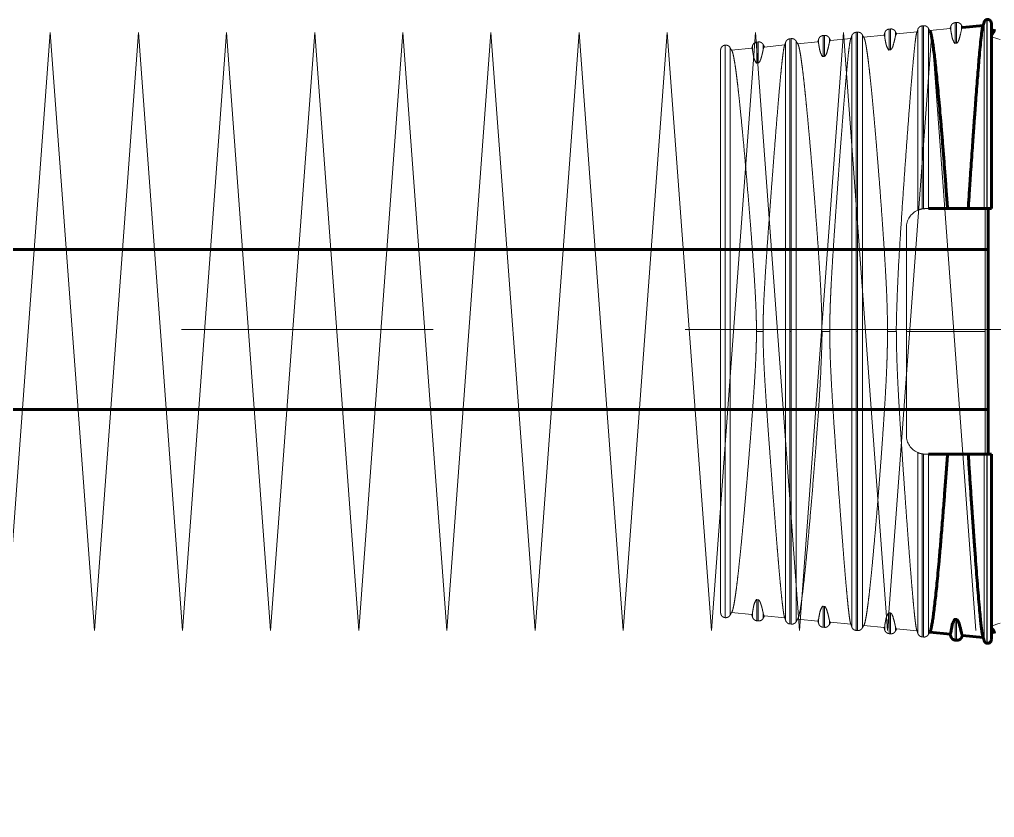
# Model space of a CAD drawing. Header units: millimetres. Extents: x 0 to 1680, y 0 to 594.
# Drawn here: x 105.77 to 111.58, y 502.3 to 507.06 of the extents above; entities that cross this region are included whole.
import ezdxf

# ---------------------------------------------------------------- set-up
doc = ezdxf.new("R2010")
doc.units = ezdxf.units.MM
for name, pattern in [('K5LT_AXLED', [19.5, 15, -1.5, 1.5, -1.5]), ('K5LT_BASIC', [0]), ('K5LT_DASHED', [6, 4, -2]), ('K5LT_THIN', [0])]:
    doc.linetypes.add(name, pattern=pattern)
doc.layers.add('Системный слой', color=7, linetype='Continuous')

# ---------------------------------------------------------------- blocks, each defined once
blk = doc.blocks.new('U405')
at = {"layer": 'Системный слой', "color": 30, "linetype": 'K5LT_AXLED', "lineweight": 18, "true_color": 0xff8000}
for q in [(104.6429, 503.418), (105.1679, 503.418)]:
    blk.add_line((104.9054, 506.9805), q, dxfattribs=at)
blk = doc.blocks.new('U406')
at = {"layer": 'Системный слой', "color": 30, "linetype": 'K5LT_AXLED', "lineweight": 18, "true_color": 0xff8000}
for q in [(105.1679, 503.418), (105.6929, 503.418)]:
    blk.add_line((105.4304, 506.9805), q, dxfattribs=at)
blk = doc.blocks.new('U407')
at = {"layer": 'Системный слой', "color": 30, "linetype": 'K5LT_AXLED', "lineweight": 18, "true_color": 0xff8000}
for q in [(106.2179, 503.418), (106.7429, 503.418)]:
    blk.add_line((106.4804, 506.9805), q, dxfattribs=at)
blk = doc.blocks.new('U408')
at = {"layer": 'Системный слой', "color": 30, "linetype": 'K5LT_AXLED', "lineweight": 18, "true_color": 0xff8000}
for q in [(105.6929, 503.418), (106.2179, 503.418)]:
    blk.add_line((105.9554, 506.9805), q, dxfattribs=at)
blk = doc.blocks.new('U409')
at = {"layer": 'Системный слой', "color": 30, "linetype": 'K5LT_AXLED', "lineweight": 18, "true_color": 0xff8000}
for q in [(106.7429, 503.418), (107.2679, 503.418)]:
    blk.add_line((107.0054, 506.9805), q, dxfattribs=at)
blk = doc.blocks.new('U410')
at = {"layer": 'Системный слой', "color": 30, "linetype": 'K5LT_AXLED', "lineweight": 18, "true_color": 0xff8000}
for q in [(107.2679, 503.418), (107.7929, 503.418)]:
    blk.add_line((107.5304, 506.9805), q, dxfattribs=at)
blk = doc.blocks.new('U404')
at = {"layer": 'Системный слой'}
for name in ['U405', 'U406', 'U408', 'U407', 'U409', 'U410']:
    blk.add_blockref(name, (0, 0), dxfattribs=at)
blk = doc.blocks.new('U412')
at = {"layer": 'Системный слой', "color": 30, "linetype": 'K5LT_AXLED', "lineweight": 18, "true_color": 0xff8000}
for q in [(107.7929, 503.418), (108.3179, 503.418)]:
    blk.add_line((108.0554, 506.9805), q, dxfattribs=at)
blk = doc.blocks.new('U413')
at = {"layer": 'Системный слой', "color": 30, "linetype": 'K5LT_AXLED', "lineweight": 18, "true_color": 0xff8000}
for q in [(108.3179, 503.418), (108.8429, 503.418)]:
    blk.add_line((108.5804, 506.9805), q, dxfattribs=at)
blk = doc.blocks.new('U414')
at = {"layer": 'Системный слой', "color": 30, "linetype": 'K5LT_AXLED', "lineweight": 18, "true_color": 0xff8000}
for q in [(109.3679, 503.418), (109.8929, 503.418)]:
    blk.add_line((109.6304, 506.9805), q, dxfattribs=at)
blk = doc.blocks.new('U415')
at = {"layer": 'Системный слой', "color": 30, "linetype": 'K5LT_AXLED', "lineweight": 18, "true_color": 0xff8000}
for q in [(108.8429, 503.418), (109.3679, 503.418)]:
    blk.add_line((109.1054, 506.9805), q, dxfattribs=at)
blk = doc.blocks.new('U416')
at = {"layer": 'Системный слой', "color": 30, "linetype": 'K5LT_AXLED', "lineweight": 18, "true_color": 0xff8000}
for q in [(109.8929, 503.418), (110.4179, 503.418)]:
    blk.add_line((110.1554, 506.9805), q, dxfattribs=at)
blk = doc.blocks.new('U417')
at = {"layer": 'Системный слой', "color": 30, "linetype": 'K5LT_AXLED', "lineweight": 18, "true_color": 0xff8000}
for q in [(110.4179, 503.418), (110.9429, 503.418)]:
    blk.add_line((110.6804, 506.9805), q, dxfattribs=at)
blk = doc.blocks.new('U418')
at = {"layer": 'Системный слой', "color": 30, "linetype": 'K5LT_AXLED', "lineweight": 18, "true_color": 0xff8000}
for q in [(110.9429, 503.418), (111.4679, 503.418)]:
    blk.add_line((111.2054, 506.9805), q, dxfattribs=at)
blk = doc.blocks.new('U411')
at = {"layer": 'Системный слой'}
for name in ['U412', 'U413', 'U415', 'U414', 'U416', 'U417', 'U418']:
    blk.add_blockref(name, (0, 0), dxfattribs=at)

msp = doc.modelspace()

# ---------------------------------------------------------------- linework, layer by layer
at = {"layer": 'Системный слой', "color": 5, "linetype": 'K5LT_BASIC', "lineweight": 60, "true_color": 0x0000ff}
for p, q in [((111.53611, 507.05752), (111.53468, 507.05738)), ((111.38916, 507.01042), (111.51195, 507.02256)), ((111.5608, 507.03512), (111.5608, 505.93051)), ((111.29961, 505.93051), (111.18647, 505.93051)), ((111.29961, 505.93051), (111.42324, 505.93051)), ((111.51828, 505.93051), (111.42324, 505.93051)), ((111.53468, 505.93051), (111.51828, 505.93051)), ((111.53611, 505.93051), (111.53468, 505.93051)), ((111.5608, 505.93051), (111.53611, 505.93051)), ((111.54205, 504.46801), (111.54205, 505.93051)), ((64.25824, 505.68703), (111.54205, 505.68703)), ((64.25824, 504.73453), (111.54205, 504.73453)), ((111.18647, 504.46801), (111.29961, 504.46801)), ((111.42324, 504.46801), (111.29961, 504.46801)), ((111.42324, 504.46801), (111.51828, 504.46801)), ((111.51828, 504.46801), (111.53468, 504.46801)), ((111.53468, 504.46801), (111.53611, 504.46801)), ((111.53611, 504.46801), (111.5608, 504.46801)), ((111.5608, 504.46801), (111.5608, 503.3634)), ((111.34559, 503.48281), (111.3537, 503.482)), ((111.19386, 503.4074), (111.31594, 503.39534)), ((111.3537, 503.35883), (111.34559, 503.35962)), ((111.38925, 503.38809), (111.51195, 503.37596)), ((111.53611, 503.341), (111.53468, 503.34114))]:
    msp.add_line(p, q, dxfattribs=at)
at = {"layer": 'Системный слой', "color": 7, "linetype": 'K5LT_THIN', "lineweight": 18}
for p, q in [((111.53468, 507.05738), (111.53468, 505.93051)), ((111.53611, 507.05752), (111.53611, 505.93051)), ((111.51828, 507.04313), (111.51828, 505.93051)), ((111.52418, 505.93051), (111.52418, 505.19926)), ((111.52418, 505.19926), (111.05455, 505.19926)), ((111.52418, 505.19926), (111.52418, 504.46801)), ((111.51828, 504.46801), (111.51828, 503.35539)), ((111.53468, 504.46801), (111.53468, 503.34114)), ((111.53611, 504.46801), (111.53611, 503.341)), ((111.34559, 503.35962), (111.34559, 503.48281)), ((111.3537, 503.35883), (111.3537, 503.482)), ((111.31965, 503.38129), (111.31965, 503.40671)), ((111.38334, 503.37506), (111.38334, 503.40032))]:
    msp.add_line(p, q, dxfattribs=at)
at = {"layer": 'Системный слой', "color": 7, "linetype": 'K5LT_DASHED', "lineweight": 18}
for p, q in [((110.95995, 507.00122), (110.95184, 507.00043)), ((110.95184, 506.87631), (110.95184, 507.00043)), ((110.95995, 506.87712), (110.95995, 507.00122)), ((111.12278, 506.998), (111.12278, 505.92143)), ((111.15682, 507.02046), (111.14872, 507.01967)), ((111.14872, 507.01967), (111.14872, 505.92901)), ((111.15682, 507.02046), (111.15682, 505.93004)), ((111.18647, 507.00422), (111.18647, 505.93051)), ((111.19386, 506.99112), (111.31585, 507.00317)), ((111.31965, 506.99181), (111.31965, 507.01724)), ((111.3537, 507.03969), (111.34559, 507.0389)), ((111.34559, 506.91571), (111.34559, 507.0389)), ((111.3537, 506.91652), (111.3537, 507.03969)), ((111.38334, 506.9982), (111.38334, 507.02346)), ((110.36932, 506.94352), (110.36122, 506.94273)), ((110.36122, 506.94273), (110.36122, 505.19926)), ((110.36932, 506.94352), (110.36932, 505.19926)), ((110.53215, 506.91283), (110.53215, 506.94029)), ((110.5662, 506.96275), (110.55809, 506.96196)), ((110.55809, 506.837), (110.55809, 506.96196)), ((110.5662, 506.83781), (110.5662, 506.96275)), ((110.59584, 506.91922), (110.59584, 506.94651)), ((110.60207, 506.93263), (110.7241, 506.94469)), ((110.72903, 506.95953), (110.72903, 503.43899)), ((110.76307, 506.98199), (110.75497, 506.9812)), ((110.75497, 506.9812), (110.75497, 505.19926)), ((110.76307, 506.98199), (110.76307, 505.19926)), ((110.79272, 506.96575), (110.79272, 503.43276)), ((110.80038, 506.95223), (110.92195, 506.96424)), ((110.9259, 506.95232), (110.9259, 506.97876)), ((110.98959, 506.9587), (110.98959, 506.98498)), ((110.98959, 506.9587), (110.99557, 506.97152)), ((110.99562, 506.97152), (111.11803, 506.98362)), ((109.97557, 506.90505), (109.97538, 506.90503)), ((109.97538, 506.90503), (109.97538, 505.19926)), ((109.97557, 506.90505), (109.97557, 505.19926)), ((110.00522, 506.88881), (110.00522, 503.5097)), ((110.01341, 506.87444), (110.13417, 506.88638)), ((110.1384, 506.87337), (110.1384, 506.90182)), ((110.17245, 506.92428), (110.16434, 506.92349)), ((110.16434, 506.79777), (110.16434, 506.92349)), ((110.17245, 506.79857), (110.17245, 506.92428)), ((110.20209, 506.87975), (110.20209, 506.90804)), ((110.20853, 506.89373), (110.33017, 506.90575)), ((110.33528, 506.92106), (110.33528, 503.47746)), ((110.39897, 506.92728), (110.39897, 503.47123)), ((110.40689, 506.91334), (110.52806, 506.92531)), ((111.34559, 506.91571), (111.3537, 506.91652)), ((109.9483, 506.87517), (109.9483, 503.52335)), ((110.55809, 506.837), (110.5662, 506.83781)), ((110.95184, 506.87631), (110.95995, 506.87712)), ((110.16434, 506.79777), (110.17245, 506.79857)), ((111.18647, 505.93051), (111.16705, 505.93051)), ((111.05455, 504.58051), (111.05455, 505.81801)), ((109.97538, 505.19926), (109.97557, 505.19926)), ((109.97538, 505.19926), (109.97538, 503.49349)), ((109.97557, 505.19926), (109.97557, 503.49347)), ((110.1616, 505.19926), (110.20107, 505.19926)), ((110.36122, 505.19926), (110.36932, 505.19926)), ((110.36122, 505.19926), (110.36122, 503.45579)), ((110.36932, 505.19926), (110.36932, 503.455)), ((110.55168, 505.19926), (110.59839, 505.19926)), ((110.75497, 505.19926), (110.76307, 505.19926)), ((110.75497, 505.19926), (110.75497, 503.41732)), ((110.76307, 505.19926), (110.76307, 503.41653)), ((110.94227, 505.19926), (110.99522, 505.19926)), ((111.12278, 504.47709), (111.12278, 503.40052)), ((111.14872, 504.46951), (111.14872, 503.37885)), ((111.15682, 504.46847), (111.15682, 503.37806)), ((111.16705, 504.46801), (111.18647, 504.46801)), ((111.18647, 504.46801), (111.18647, 503.39429)), ((110.16434, 503.60075), (110.17245, 503.59995)), ((110.16434, 503.47503), (110.16434, 503.60075)), ((110.17245, 503.47423), (110.17245, 503.59995)), ((110.01341, 503.52407), (110.1343, 503.51213)), ((110.1384, 503.49669), (110.1384, 503.52515)), ((110.20209, 503.49047), (110.20209, 503.51877)), ((110.55809, 503.56152), (110.5662, 503.56071)), ((110.55809, 503.43656), (110.55809, 503.56152)), ((110.5662, 503.43576), (110.5662, 503.56071)), ((110.95184, 503.52221), (110.95995, 503.5214)), ((110.95184, 503.39809), (110.95184, 503.52221)), ((110.95995, 503.39729), (110.95995, 503.5214)), ((109.97557, 503.49347), (109.97538, 503.49349)), ((110.17245, 503.47423), (110.16434, 503.47503)), ((110.20866, 503.50478), (110.33017, 503.49277)), ((110.36932, 503.455), (110.36122, 503.45579)), ((110.40689, 503.48518), (110.52818, 503.4732)), ((110.53215, 503.48569), (110.5282, 503.4732)), ((110.53215, 503.45822), (110.53215, 503.48569)), ((110.59584, 503.45201), (110.59584, 503.4793)), ((110.60218, 503.46588), (110.7241, 503.45383)), ((110.5662, 503.43576), (110.55809, 503.43656)), ((110.76307, 503.41653), (110.75497, 503.41732)), ((110.80038, 503.44629), (110.92206, 503.43427)), ((110.9259, 503.41975), (110.9259, 503.4462)), ((110.95995, 503.39729), (110.95184, 503.39809)), ((110.98959, 503.41353), (110.98959, 503.43981)), ((110.99572, 503.42699), (111.11803, 503.4149)), ((111.15682, 503.37806), (111.14872, 503.37885))]:
    msp.add_line(p, q, dxfattribs=at)
at = {"layer": 'Системный слой', "color": 30, "linetype": 'K5LT_AXLED', "lineweight": 18, "true_color": 0xff8000}
msp.add_line((51.2364, 505.21078), (174.95197, 505.21078), dxfattribs=at)
at = {"layer": 'Системный слой', "color": 7, "linetype": 'K5LT_DASHED', "lineweight": 18}
for centre, radius, start, end in [((111.39574, 506.99981), 0.01249, 121.865451, 187.376339), ((110.21923, 506.88033), 0.01714, 128.575737, 181.939718), ((110.61182, 506.91995), 0.01599, 127.54947, 182.605925), ((111.16705, 505.81801), 0.1125, 113.172889, 180), ((111.16705, 505.81801), 0.1125, 99.375551, 113.172889), ((111.16705, 505.81801), 0.1125, 95.21284, 99.375552), ((111.16705, 505.81801), 0.1125, 90, 95.21284), ((111.16705, 504.58051), 0.1125, 180, 246.827111), ((111.16705, 504.58051), 0.1125, 246.827111, 260.624449), ((111.16705, 504.58051), 0.1125, 260.624448, 264.78716), ((111.16705, 504.58051), 0.1125, 264.78716, 270), ((110.12147, 503.52329), 0.01703, 319.006705, 6.268324), ((110.91157, 503.44418), 0.01448, 316.775595, 8.047669)]:
    msp.add_arc(centre, radius, start, end, dxfattribs=at)
at = {"layer": 'Системный слой', "color": 5, "linetype": 'K5LT_BASIC', "lineweight": 60, "true_color": 0x0000ff}
for centre, radius, start, end in [((111.54205, 506.99926), 0.0375, 299.99681, 359.999707), ((111.30662, 503.40461), 0.0132, 315.34747, 9.152207), ((111.54205, 503.39926), 0.0375, 0.000293, 60.00319), ((111.5383, 503.3634), 0.0225, 264.419847, 0)]:
    msp.add_arc(centre, radius, start, end, dxfattribs=at)
at = {"layer": 'Системный слой', "color": 7, "linetype": 'K5LT_THIN', "lineweight": 18}
for centre, radius, start, end in [((112.30124, 509.14388), 2.31041, 251.307868, 252.676909), ((112.30091, 501.25565), 2.30934, 107.322776, 108.692447)]:
    msp.add_arc(centre, radius, start, end, dxfattribs=at)
at = {"layer": 'Системный слой', "color": 5, "linetype": 'K5LT_BASIC', "lineweight": 60, "true_color": 0x0000ff}
for points, weights in [([(111.51828, 507.04313), (111.52022, 507.05116), (111.52646, 507.05657), (111.53468, 507.05738)], [0.892480727079, 0.782516831281, 0.782516831281, 0.892480727079]), ([(111.53611, 507.05752), (111.55026, 507.0589), (111.56079, 507.04935), (111.5608, 507.03513)], [0.892480400514, 0.697264518882, 0.697234777999, 0.892391177864]), ([(111.51089, 507.0198), (111.5139, 507.02744), (111.51636, 507.03523), (111.51828, 507.04313)], [0.906129281418, 0.912585599516, 0.920539513363, 0.92999102296]), ([(111.31965, 503.38128), (111.3183, 503.38605), (111.31675, 503.39076), (111.31499, 503.39543)], [0.924907631488, 0.918092726208, 0.911843527563, 0.906160035555]), ([(111.34559, 503.35962), (111.33291, 503.36086), (111.32313, 503.36902), (111.31965, 503.38128)], [0.849852477649, 0.751400169104, 0.751400169104, 0.849852477649]), ([(111.38334, 503.37506), (111.37756, 503.36371), (111.36638, 503.35759), (111.3537, 503.35883)], [0.849892630913, 0.751435670759, 0.751435670759, 0.849892630913]), ([(111.39061, 503.38796), (111.388, 503.38374), (111.38558, 503.37944), (111.38334, 503.37506)], [0.906846430728, 0.912417462858, 0.91854645373, 0.925233403343]), ([(111.51089, 503.37873), (111.5139, 503.37109), (111.51636, 503.36329), (111.51828, 503.35539)], [0.906123732603, 0.912581042064, 0.920536805516, 0.92999102296]), ([(111.51828, 503.35539), (111.52022, 503.34736), (111.52646, 503.34195), (111.53468, 503.34114)], [0.892480727079, 0.782516831281, 0.782516831281, 0.892480727079])]:
    msp.add_rational_spline(points, weights, degree=3, dxfattribs=at)
at = {"layer": 'Системный слой', "color": 7, "linetype": 'K5LT_DASHED', "lineweight": 18}
for points, weights in [([(110.95184, 507.00043), (110.93916, 506.99919), (110.92938, 506.99103), (110.9259, 506.97877)], [0.847919726766, 0.749691320358, 0.749691320358, 0.847919726766]), ([(110.98959, 506.98499), (110.98381, 506.99634), (110.97263, 507.00246), (110.95995, 507.00122)], [0.847959759214, 0.749726715193, 0.749726715193, 0.847959759214]), ([(111.11692, 506.98076), (111.11917, 506.98643), (111.12112, 506.99218), (111.12278, 506.998)], [0.901308050926, 0.907996813029, 0.915527360775, 0.923899694165]), ([(111.12278, 506.998), (111.12626, 507.01026), (111.13604, 507.01843), (111.14872, 507.01967)], [0.89172220192, 0.788419438595, 0.788419438595, 0.89172220192]), ([(111.15682, 507.02046), (111.16951, 507.0217), (111.18068, 507.01558), (111.18647, 507.00422)], [0.8918674743, 0.7885478817, 0.7885478817, 0.8918674743]), ([(111.18647, 507.00422), (111.1892, 506.99887), (111.19221, 506.99364), (111.19549, 506.98855)], [0.948406421082, 0.941582194062, 0.935594010224, 0.930441869566]), ([(111.31965, 507.01724), (111.3183, 507.01247), (111.31675, 507.00775), (111.31499, 507.00309)], [0.924907631488, 0.918092726208, 0.911843527564, 0.906160035555]), ([(111.34559, 507.0389), (111.33291, 507.03766), (111.32313, 507.02949), (111.31965, 507.01724)], [0.849852477643, 0.751400169099, 0.751400169099, 0.849852477643]), ([(111.38334, 507.02346), (111.37756, 507.03481), (111.36638, 507.04093), (111.3537, 507.03969)], [0.849892630908, 0.751435670754, 0.751435670754, 0.849892630908]), ([(111.39061, 507.01056), (111.388, 507.01477), (111.38558, 507.01908), (111.38334, 507.02346)], [0.906846430782, 0.912417462912, 0.918546453784, 0.925233403397]), ([(110.33528, 506.92106), (110.33876, 506.93332), (110.34854, 506.94149), (110.36122, 506.94273)], [0.845006399378, 0.747115491318, 0.747115491318, 0.845006399378]), ([(110.36932, 506.94352), (110.38201, 506.94476), (110.39318, 506.93864), (110.39897, 506.92728)], [0.845047421371, 0.747151761063, 0.747151761063, 0.845047421371]), ([(110.53215, 506.9403), (110.53071, 506.93522), (110.52904, 506.93019), (110.52714, 506.92522)], [0.920866260583, 0.913374542806, 0.906525493642, 0.900319113092]), ([(110.55809, 506.96196), (110.54541, 506.96072), (110.53563, 506.95256), (110.53215, 506.9403)], [0.845979687717, 0.747976027754, 0.747976027754, 0.845979687717]), ([(110.59584, 506.94652), (110.59006, 506.95787), (110.57888, 506.96399), (110.5662, 506.96275)], [0.846020023386, 0.748011690684, 0.748011690684, 0.846020023386]), ([(110.60363, 506.93278), (110.60082, 506.93726), (110.59823, 506.94184), (110.59584, 506.94652)], [0.901110023413, 0.907170755768, 0.91386545648, 0.921194125549]), ([(110.72295, 506.94176), (110.7253, 506.9476), (110.72732, 506.95353), (110.72903, 506.95953)], [0.898267955678, 0.905243646049, 0.913114022293, 0.921879084408]), ([(110.72903, 506.95953), (110.73251, 506.97179), (110.74229, 506.97996), (110.75497, 506.9812)], [0.846949931963, 0.748833872744, 0.748833872744, 0.846949931963]), ([(110.76307, 506.98199), (110.77576, 506.98323), (110.78693, 506.97711), (110.79272, 506.96575)], [0.84699078067, 0.748869989278, 0.748869989278, 0.84699078067]), ([(110.79272, 506.96575), (110.79553, 506.96024), (110.79864, 506.95486), (110.80204, 506.94962)], [0.922206389104, 0.91363952191, 0.905951930786, 0.899143615732]), ([(110.9259, 506.97877), (110.9245, 506.97385), (110.92289, 506.96897), (110.92106, 506.96416)], [0.922890203197, 0.915748200175, 0.909209681106, 0.903274645987]), ([(110.99712, 506.97167), (110.99441, 506.97602), (110.9919, 506.98046), (110.98959, 506.98499)], [0.904005038133, 0.909813719025, 0.9162176973, 0.923216972959]), ([(109.9483, 506.87518), (109.9483, 506.89142), (109.95921, 506.90345), (109.97538, 506.90503)], [0.843020689002, 0.697344939882, 0.697369534576, 0.843094473082]), ([(109.97557, 506.90505), (109.98826, 506.90629), (109.99943, 506.90017), (110.00522, 506.88881)], [0.843096406126, 0.745426763815, 0.745426763815, 0.843096406126]), ([(110.00522, 506.88881), (110.0082, 506.88296), (110.01152, 506.87725), (110.01517, 506.87171)], [0.918146446437, 0.908751943739, 0.90034756257, 0.892933302931]), ([(110.1384, 506.90183), (110.13691, 506.89659), (110.13518, 506.8914), (110.13321, 506.88629)], [0.918835172921, 0.910960074336, 0.903768381272, 0.89726009373]), ([(110.16434, 506.92349), (110.15166, 506.92225), (110.14188, 506.91409), (110.1384, 506.90183)], [0.844031792733, 0.746253789297, 0.746253789297, 0.844031792733]), ([(110.20209, 506.90805), (110.19631, 506.9194), (110.18513, 506.92552), (110.17245, 506.92428)], [0.844072906084, 0.746290139816, 0.746290139816, 0.844072906084]), ([(110.21015, 506.89389), (110.20724, 506.8985), (110.20455, 506.90323), (110.20209, 506.90805)], [0.898143329612, 0.90447624945, 0.911483219118, 0.919164238614]), ([(110.32899, 506.90276), (110.33143, 506.90877), (110.33352, 506.91488), (110.33528, 506.92106)], [0.895128954665, 0.90242017325, 0.910661072145, 0.919851651352]), ([(110.39897, 506.92728), (110.40187, 506.9216), (110.40508, 506.91606), (110.4086, 506.91067)], [0.920180102935, 0.91121726195, 0.903187806254, 0.896091735846]), ([(109.9483, 503.52334), (109.9483, 503.5071), (109.95921, 503.49507), (109.97538, 503.49349)], [0.843020689002, 0.697344939882, 0.697369534576, 0.843094473082]), ([(110.00522, 503.5097), (110.00821, 503.51557), (110.01153, 503.52129), (110.01519, 503.52683)], [0.918146446437, 0.908735689718, 0.900318483636, 0.892894828191]), ([(110.1384, 503.49669), (110.13691, 503.50193), (110.13518, 503.50711), (110.13321, 503.51223)], [0.918835172921, 0.910960074336, 0.903768381272, 0.89726009373]), ([(109.97557, 503.49347), (109.98826, 503.49223), (109.99943, 503.49835), (110.00522, 503.5097)], [0.843096406126, 0.745426763815, 0.745426763815, 0.843096406126]), ([(110.16434, 503.47503), (110.15166, 503.47627), (110.14188, 503.48443), (110.1384, 503.49669)], [0.844031792733, 0.746253789297, 0.746253789297, 0.844031792733]), ([(110.20209, 503.49047), (110.19631, 503.47912), (110.18513, 503.473), (110.17245, 503.47423)], [0.844072906084, 0.746290139816, 0.746290139816, 0.844072906084]), ([(110.21015, 503.50463), (110.20724, 503.50002), (110.20455, 503.49529), (110.20209, 503.49047)], [0.898143329612, 0.90447624945, 0.911483219118, 0.919164238614]), ([(110.32901, 503.49572), (110.33144, 503.48972), (110.33353, 503.48363), (110.33528, 503.47746)], [0.895184927128, 0.902462340662, 0.91068458207, 0.919851651352]), ([(110.33528, 503.47746), (110.33876, 503.4652), (110.34854, 503.45703), (110.36122, 503.45579)], [0.845006399378, 0.747115491318, 0.747115491318, 0.845006399378]), ([(110.36932, 503.455), (110.38201, 503.45376), (110.39318, 503.45988), (110.39897, 503.47123)], [0.845047421371, 0.747151761063, 0.747151761063, 0.845047421371]), ([(110.39897, 503.47123), (110.40187, 503.47693), (110.40509, 503.48249), (110.40862, 503.48788)], [0.920180102935, 0.911198504625, 0.903154202446, 0.896047196399]), ([(110.53215, 503.45822), (110.53071, 503.4633), (110.52904, 503.46833), (110.52714, 503.4733)], [0.920866260583, 0.913374542806, 0.906525493642, 0.900319113092]), ([(110.55809, 503.43656), (110.54541, 503.4378), (110.53563, 503.44596), (110.53215, 503.45822)], [0.845979687717, 0.747976027754, 0.747976027754, 0.845979687717]), ([(110.60363, 503.46574), (110.60082, 503.46126), (110.59823, 503.45668), (110.59584, 503.452)], [0.901110023413, 0.907170755768, 0.91386545648, 0.921194125549]), ([(110.72298, 503.4567), (110.72531, 503.45088), (110.72733, 503.44497), (110.72903, 503.43899)], [0.898336663992, 0.905295314397, 0.913142787869, 0.921879084408]), ([(110.59584, 503.452), (110.59006, 503.44065), (110.57888, 503.43453), (110.5662, 503.43576)], [0.846020023386, 0.748011690684, 0.748011690684, 0.846020023386]), ([(110.72903, 503.43899), (110.73251, 503.42673), (110.74229, 503.41856), (110.75497, 503.41732)], [0.846949932008, 0.748833872784, 0.748833872784, 0.846949932008]), ([(110.76307, 503.41653), (110.77576, 503.41529), (110.78693, 503.42141), (110.79272, 503.43276)], [0.846990780714, 0.748869989317, 0.748869989317, 0.846990780714]), ([(110.79272, 503.43276), (110.79554, 503.43829), (110.79865, 503.44368), (110.80205, 503.44893)], [0.922206389104, 0.913623954951, 0.905923995258, 0.899106510025]), ([(110.9259, 503.41975), (110.9245, 503.42467), (110.92289, 503.42955), (110.92106, 503.43436)], [0.922890203197, 0.915748200175, 0.909209681106, 0.903274645987]), ([(110.95184, 503.39809), (110.93916, 503.39933), (110.92938, 503.40749), (110.9259, 503.41975)], [0.847919726791, 0.74969132038, 0.74969132038, 0.847919726791]), ([(110.98959, 503.41353), (110.98381, 503.40218), (110.97263, 503.39606), (110.95995, 503.39729)], [0.847959759238, 0.749726715215, 0.749726715215, 0.847959759238]), ([(110.99712, 503.42685), (110.99441, 503.4225), (110.9919, 503.41806), (110.98959, 503.41353)], [0.904005038133, 0.909813719025, 0.9162176973, 0.923216972959]), ([(111.11694, 503.4177), (111.11918, 503.41205), (111.12113, 503.40632), (111.12278, 503.40052)], [0.901370869105, 0.908043951973, 0.915553560326, 0.923899694165]), ([(111.12278, 503.40052), (111.12626, 503.38826), (111.13604, 503.38009), (111.14872, 503.37885)], [0.891725397196, 0.78842226371, 0.78842226371, 0.891725397196]), ([(111.18647, 503.39429), (111.1892, 503.39965), (111.19221, 503.40488), (111.19549, 503.40997)], [0.948406421082, 0.941583139746, 0.935595669894, 0.930444011526]), ([(111.15682, 503.37806), (111.16951, 503.37682), (111.18068, 503.38294), (111.18647, 503.39429)], [0.8918674743, 0.7885478817, 0.7885478817, 0.8918674743])]:
    msp.add_rational_spline(points, weights, degree=3, dxfattribs=at)
for points, knots in [([(111.3161, 507.00319), (111.3164, 507.00317), (111.317, 507.00275), (111.31776, 507.00112), (111.31832, 506.99917), (111.3187, 506.99748), (111.31899, 506.996), (111.31923, 506.99464), (111.31942, 506.99343), (111.31956, 506.99247), (111.31964, 506.9919), (111.31965, 506.9918), (111.31965, 506.99181)], [0, 0, 0, 0, 1.7354171, 3.6470833, 5.1700575, 6.3433169, 7.366679, 8.4238859, 9.5498611, 10.6992307, 11.8493385, 13, 13, 13, 13]), ([(111.3537, 506.91652), (111.35381, 506.91653), (111.35402, 506.91656), (111.35431, 506.91662), (111.35462, 506.91671), (111.35495, 506.91678), (111.35554, 506.91716), (111.3555, 506.91673), (111.35807, 506.91916), (111.35881, 506.91901), (111.36796, 506.93467), (111.37916, 506.97698), (111.38467, 507.00535), (111.38334, 506.9982)], [0, 0, 0, 0, 1, 2, 3, 4.3333333, 6, 7.5824986, 8.7474957, 9.529939, 10.1789936, 11.6806631, 14, 14, 14, 14]), ([(110.72295, 506.94175), (110.7218, 506.93885), (110.71893, 506.92728), (110.71378, 506.89268), (110.70765, 506.83873), (110.70119, 506.77313), (110.69402, 506.69375), (110.68537, 506.59128), (110.67557, 506.46887), (110.66594, 506.34388), (110.65776, 506.23522), (110.65065, 506.13909), (110.6438, 506.04502), (110.63711, 505.95147), (110.63085, 505.86225), (110.62521, 505.77991), (110.61996, 505.70092), (110.61516, 505.62576), (110.61084, 505.55414), (110.60729, 505.49019), (110.60455, 505.43537), (110.60255, 505.38969), (110.60108, 505.35039), (110.60001, 505.31577), (110.59927, 505.285), (110.59882, 505.2591), (110.59856, 505.23782), (110.59844, 505.22101), (110.5984, 505.20853), (110.59839, 505.2009), (110.59839, 505.19921), (110.59839, 505.19926)], [0, 0, 0, 0, 1.6903303, 3.9459336, 6.0605617, 7.8932394, 9.7259171, 11.8405453, 14.2371238, 16.2773483, 17.8202437, 19.0655247, 20.3538814, 21.677482, 22.8060669, 23.8735625, 24.8502074, 25.7516655, 26.5563706, 27.2725178, 27.8710721, 28.3817949, 28.827115, 29.2527298, 29.6691723, 30.0733323, 30.4597959, 30.8360447, 31.2155657, 31.6047165, 32, 32, 32, 32]), ([(110.94227, 505.19926), (110.94227, 505.21008), (110.94218, 505.2357), (110.94164, 505.28076), (110.94032, 505.33933), (110.93794, 505.40869), (110.93446, 505.48599), (110.9301, 505.56756), (110.92471, 505.65757), (110.91808, 505.75933), (110.90998, 505.87558), (110.9011, 505.99643), (110.89221, 506.11218), (110.88408, 506.21428), (110.87659, 506.30532), (110.86952, 506.38858), (110.86265, 506.46694), (110.85596, 506.54034), (110.84948, 506.60867), (110.84322, 506.67151), (110.83722, 506.7285), (110.83152, 506.77917), (110.82617, 506.82302), (110.82124, 506.85968), (110.81675, 506.88927), (110.81274, 506.91209), (110.80918, 506.92888), (110.80608, 506.94038), (110.80371, 506.94669), (110.80238, 506.94911), (110.80192, 506.9498)], [0, 0, 0, 0, 0.4247357, 0.9989155, 1.7304048, 2.6349347, 3.5709264, 4.5541109, 5.5844884, 6.8115027, 8.2272885, 9.8318457, 11.3420172, 12.7420721, 14.0162793, 15.2904865, 16.5646937, 17.8389009, 19.1131081, 20.3873153, 21.6615225, 22.9357297, 24.1949925, 25.4243665, 26.5939629, 27.7037816, 28.7302263, 29.6795893, 30.5345666, 31, 31, 31, 31]), ([(110.9222, 506.96426), (110.92229, 506.96426), (110.92274, 506.96416), (110.9235, 506.96322), (110.92431, 506.96091), (110.92495, 506.95817), (110.92542, 506.95558), (110.92572, 506.95364), (110.92586, 506.95264), (110.92589, 506.95237), (110.9259, 506.95232)], [0, 0, 0, 0, 0.4206294, 2.2763651, 4.0322704, 5.6380659, 7.3801888, 8.9096055, 10.1437359, 11, 11, 11, 11]), ([(110.95995, 506.87712), (110.96006, 506.87713), (110.96027, 506.87716), (110.96057, 506.87722), (110.96088, 506.8773), (110.96124, 506.87744), (110.9617, 506.87752), (110.96216, 506.87815), (110.96412, 506.87822), (110.97302, 506.89236), (110.9824, 506.92602), (110.98629, 506.94369), (110.98833, 506.9529), (110.98893, 506.95566), (110.9891, 506.95644), (110.98934, 506.95756), (110.98951, 506.9583), (110.98958, 506.95865), (110.9896, 506.95874), (110.9896, 506.95873), (110.98959, 506.9587)], [0, 0, 0, 0, 1.5, 3, 4.5, 6.5, 9, 11.5, 13.5, 15, 17, 18.55, 19.6501932, 19.8005797, 19.9511594, 20.101739, 20.5534781, 20.7040578, 20.8528984, 21, 21, 21, 21]), ([(111.11693, 506.98079), (111.11581, 506.97797), (111.11278, 506.96566), (111.10701, 506.92492), (111.09949, 506.85448), (111.09003, 506.75006), (111.08031, 506.63215), (111.06876, 506.48328), (111.05629, 506.31525), (111.04311, 506.13084), (111.02965, 505.93652), (111.01636, 505.7305), (111.00339, 505.52114), (110.99481, 505.26219), (110.99393, 505.18852), (110.99522, 505.19926)], [0, 0, 0, 0, 0.8244262, 2.0890573, 3.3536885, 4.6183196, 5.8829508, 7.1475819, 8.4122131, 9.6768442, 10.9414754, 12.2061065, 13.4707377, 14.7353688, 16, 16, 16, 16]), ([(110.13445, 506.8864), (110.13476, 506.88637), (110.13541, 506.88591), (110.13636, 506.88393), (110.13725, 506.88055), (110.13795, 506.8766), (110.13828, 506.87427), (110.1384, 506.87337)], [0, 0, 0, 0, 1.2070415, 2.6806462, 4.4597544, 6.3466873, 8, 8, 8, 8]), ([(110.32899, 506.90275), (110.328, 506.90028), (110.32541, 506.89057), (110.32102, 506.86338), (110.31616, 506.82412), (110.3117, 506.78312), (110.30688, 506.73508), (110.30059, 506.66785), (110.29195, 506.56919), (110.28116, 506.43894), (110.26943, 506.29139), (110.2585, 506.15007), (110.24965, 506.03341), (110.2424, 505.9364), (110.23622, 505.85243), (110.23033, 505.771), (110.22488, 505.69403), (110.21979, 505.61989), (110.21487, 505.54493), (110.2104, 505.47184), (110.2068, 505.4054), (110.20443, 505.35325), (110.20292, 505.31181), (110.20196, 505.2774), (110.2014, 505.24759), (110.20115, 505.22475), (110.20108, 505.20965), (110.20107, 505.20173), (110.20107, 505.19963), (110.20107, 505.19926)], [0, 0, 0, 0, 1.3577964, 3.3468383, 4.9380719, 6.131497, 7.3249222, 8.9161557, 10.9051976, 13.2920479, 15.6788982, 17.6458397, 19.1928723, 20.2978955, 21.3808184, 22.3775494, 23.310189, 24.1367464, 24.921313, 25.7543368, 26.4722744, 27.0751259, 27.5120601, 27.9688847, 28.4459272, 28.9236248, 29.3453756, 29.710852, 30, 30, 30, 30]), ([(110.55168, 505.19926), (110.55169, 505.21396), (110.55151, 505.24387), (110.55069, 505.29176), (110.54912, 505.34646), (110.54637, 505.41474), (110.54191, 505.50157), (110.5354, 505.60829), (110.52722, 505.72832), (110.51819, 505.85195), (110.50941, 505.96648), (110.50155, 506.0654), (110.49471, 506.14919), (110.48844, 506.22414), (110.48237, 506.29494), (110.47633, 506.36352), (110.47036, 506.42961), (110.46447, 506.49283), (110.45869, 506.55272), (110.45305, 506.60885), (110.44759, 506.66084), (110.44235, 506.70827), (110.43734, 506.75083), (110.4326, 506.78832), (110.42814, 506.82055), (110.42401, 506.84747), (110.42037, 506.86827), (110.41735, 506.88311), (110.41506, 506.89273), (110.41323, 506.89934), (110.41147, 506.90471), (110.40985, 506.90858), (110.40879, 506.9104), (110.40838, 506.911)], [0, 0, 0, 0, 0.6795372, 1.3586274, 2.1119061, 3.0298987, 4.2190216, 5.6659671, 7.3404198, 9.0785595, 10.7314375, 12.1413646, 13.3699902, 14.5138728, 15.6756301, 16.8570496, 18.0500877, 19.2534037, 20.4638696, 21.6850603, 22.9151884, 24.1515727, 25.3879569, 26.6171913, 27.8357009, 29.0295076, 30.1917835, 31.1286789, 31.8559592, 32.3815071, 32.9027473, 33.5661439, 34, 34, 34, 34]), ([(110.52831, 506.92533), (110.5287, 506.92531), (110.52941, 506.92471), (110.5303, 506.92253), (110.53101, 506.91974), (110.5315, 506.91715), (110.53183, 506.9151), (110.53204, 506.91365), (110.53212, 506.91303), (110.53215, 506.91283)], [0, 0, 0, 0, 1.7890624, 3.4874266, 5.1008726, 6.6294003, 7.7594657, 8.8829989, 10, 10, 10, 10]), ([(110.5662, 506.83781), (110.56631, 506.83782), (110.56652, 506.83785), (110.56682, 506.83791), (110.56713, 506.83798), (110.56749, 506.83812), (110.56794, 506.83819), (110.5685, 506.83888), (110.57033, 506.83886), (110.57927, 506.85291), (110.58864, 506.8864), (110.59254, 506.90409), (110.59458, 506.91336), (110.59518, 506.91614), (110.59535, 506.91693), (110.59554, 506.91783), (110.59569, 506.91851), (110.59579, 506.91895), (110.59583, 506.91917), (110.59585, 506.91926), (110.59585, 506.91924), (110.59584, 506.91922)], [0, 0, 0, 0, 1.5714286, 3.1428571, 4.7142857, 6.8095238, 9.4285714, 12.047619, 14.1428571, 15.7142857, 17.8095238, 19.4333333, 20.5859179, 20.743468, 20.9012217, 21.0589754, 21.3744828, 21.5322365, 21.6899902, 21.8459113, 22, 22, 22, 22]), ([(110.1616, 505.19926), (110.1616, 505.21247), (110.16142, 505.23946), (110.16059, 505.28299), (110.15899, 505.33303), (110.15622, 505.39576), (110.15189, 505.47349), (110.14613, 505.56249), (110.13969, 505.65383), (110.13287, 505.74541), (110.12525, 505.84383), (110.11615, 505.95745), (110.10535, 506.08745), (110.09362, 506.22311), (110.08216, 506.34988), (110.07213, 506.45551), (110.06385, 506.5382), (110.05707, 506.60255), (110.05111, 506.65614), (110.04551, 506.70341), (110.0401, 506.74583), (110.03487, 506.78308), (110.02983, 506.81475), (110.02509, 506.83995), (110.0207, 506.85828), (110.01749, 506.86753), (110.01575, 506.8708), (110.01525, 506.87159)], [0, 0, 0, 0, 0.5433006, 1.0858715, 1.6866607, 2.4165807, 3.3585085, 4.414684, 5.4645123, 6.4505797, 7.5209879, 8.8506863, 10.4709005, 12.3094038, 14.1549136, 15.8461942, 17.2425109, 18.4344018, 19.5350951, 20.6524208, 21.7863791, 22.9286536, 24.0750863, 25.221519, 26.3679517, 27.5143844, 28, 28, 28, 28]), ([(110.17245, 506.79857), (110.17255, 506.79858), (110.17273, 506.79861), (110.17303, 506.79866), (110.1733, 506.79873), (110.17353, 506.7988), (110.17371, 506.79886), (110.17392, 506.79894), (110.17411, 506.79902), (110.17422, 506.79907), (110.17436, 506.79914), (110.17456, 506.79924), (110.17478, 506.79936), (110.17499, 506.79948), (110.17524, 506.79964), (110.17555, 506.79985), (110.17597, 506.80017), (110.17642, 506.80056), (110.17677, 506.80089), (110.17688, 506.801), (110.17703, 506.80115), (110.17729, 506.80142), (110.17773, 506.8019), (110.17836, 506.80266), (110.17912, 506.80369), (110.1801, 506.80514), (110.18143, 506.80742), (110.18321, 506.81097), (110.1854, 506.81612), (110.1877, 506.82249), (110.18988, 506.82938), (110.19171, 506.83573), (110.19329, 506.84158), (110.19472, 506.84719), (110.19607, 506.85275), (110.19734, 506.85813), (110.19847, 506.86313), (110.19948, 506.86767), (110.20034, 506.8716), (110.20104, 506.87485), (110.20158, 506.87733), (110.20194, 506.87903), (110.20206, 506.8796), (110.20209, 506.87975)], [0, 0, 0, 0, 2.8518519, 5.4320988, 9.6613757, 11.6208113, 13.6209877, 15.6269841, 17.5250984, 19.2334286, 20.6987527, 21.9446907, 22.9741524, 23.8238696, 24.5034131, 25.0964149, 25.7374095, 26.5431251, 27.3334497, 28.0252597, 28.5048793, 28.9458405, 29.4013904, 29.8139814, 30.1836135, 30.5631528, 31.0688393, 31.7458052, 32.5130356, 33.4259627, 34.2831458, 35.0594868, 35.7173389, 36.4130109, 37.1591381, 37.9179007, 38.7145696, 39.5365093, 40.3963554, 41.2688368, 42.1665891, 43.0769768, 44, 44, 44, 44]), ([(110.01521, 503.52687), (110.01651, 503.52889), (110.01919, 503.53519), (110.02354, 503.55151), (110.02818, 503.57443), (110.03312, 503.60394), (110.03835, 503.63979), (110.04385, 503.68166), (110.04962, 503.72942), (110.05566, 503.783), (110.06198, 503.84233), (110.06859, 503.90738), (110.07546, 503.97793), (110.08258, 504.0537), (110.08992, 504.13443), (110.09742, 504.21932), (110.10496, 504.30705), (110.11238, 504.39558), (110.11959, 504.48384), (110.12637, 504.56907), (110.13274, 504.65145), (110.13853, 504.72909), (110.14388, 504.80371), (110.14895, 504.8788), (110.15338, 504.95086), (110.15676, 505.01453), (110.1588, 505.06198), (110.16, 505.09705), (110.16071, 505.1232), (110.16112, 505.14404), (110.16136, 505.16015), (110.16149, 505.17281), (110.16156, 505.18306), (110.16159, 505.19117), (110.1616, 505.19703), (110.1616, 505.19973), (110.16159, 505.19969), (110.1616, 505.19926)], [0, 0, 0, 0, 1.5497053, 3.0684676, 4.5872299, 6.1059921, 7.6247544, 9.1435167, 10.662279, 12.1810413, 13.6998035, 15.2185658, 16.7373281, 18.2560904, 19.7748527, 21.2936149, 22.784252, 24.2467638, 25.6530252, 27.0311613, 28.2996091, 29.4864937, 30.5383772, 31.5368227, 32.5835078, 33.4703057, 34.1972164, 34.6787581, 35.1448783, 35.5639596, 35.9206597, 36.2465958, 36.5733851, 36.9045987, 37.2490854, 37.615694, 38, 38, 38, 38]), ([(110.20107, 505.19926), (110.20107, 505.19185), (110.20113, 505.1744), (110.20149, 505.14379), (110.20235, 505.10458), (110.20387, 505.05901), (110.20602, 505.00952), (110.20864, 504.95864), (110.21166, 504.90594), (110.21504, 504.85121), (110.21894, 504.79148), (110.22351, 504.72427), (110.22897, 504.64653), (110.23496, 504.56338), (110.24108, 504.48003), (110.24687, 504.40222), (110.25243, 504.32849), (110.25785, 504.25724), (110.26323, 504.18727), (110.26855, 504.11892), (110.27377, 504.05263), (110.27887, 503.9887), (110.28384, 503.92749), (110.28863, 503.86959), (110.2932, 503.81544), (110.29772, 503.76344), (110.30242, 503.711), (110.30715, 503.66068), (110.31153, 503.61709), (110.31521, 503.58316), (110.3184, 503.5562), (110.32121, 503.53497), (110.32354, 503.51977), (110.32541, 503.50942), (110.32705, 503.50183), (110.3283, 503.49749), (110.32903, 503.49564), (110.32922, 503.49521)], [0, 0, 0, 0, 0.3772307, 0.8798602, 1.5075436, 2.2595915, 3.0102603, 3.76783, 4.5412701, 5.3478301, 6.1881997, 7.1945088, 8.3729686, 9.7380705, 11.0528134, 12.306159, 13.4919013, 14.7114637, 15.962438, 17.2327515, 18.5224149, 19.8217637, 21.1259815, 22.4302414, 23.7345645, 25.0389402, 26.4883659, 28.2278599, 29.8915389, 31.33439, 32.6184789, 33.9508002, 35.1242646, 35.9317616, 36.7128184, 37.6619914, 38, 38, 38, 38]), ([(110.4086, 503.48797), (110.41002, 503.49016), (110.41419, 503.50021), (110.42169, 503.53466), (110.43194, 503.60287), (110.44334, 503.69721), (110.45536, 503.81067), (110.46932, 503.95613), (110.48321, 504.11192), (110.49835, 504.29226), (110.51366, 504.48496), (110.52845, 504.68718), (110.54298, 504.8976), (110.55208, 505.13899), (110.55301, 505.20794), (110.55168, 505.19926)], [0, 0, 0, 0, 0.7041542, 1.978808, 3.2534618, 4.5281156, 5.8027694, 7.0774233, 8.3520771, 9.6267309, 10.9013847, 12.1760385, 13.4506924, 14.7253462, 16, 16, 16, 16]), ([(110.59839, 505.19926), (110.59839, 505.18275), (110.5986, 505.14932), (110.59955, 505.09807), (110.60128, 505.04014), (110.60422, 504.96818), (110.60909, 504.87332), (110.61607, 504.75691), (110.62483, 504.62337), (110.63425, 504.4872), (110.64322, 504.36147), (110.65154, 504.24719), (110.65951, 504.13987), (110.66751, 504.03407), (110.67468, 503.94154), (110.68099, 503.86191), (110.68647, 503.79455), (110.69166, 503.73272), (110.69653, 503.67685), (110.70108, 503.62712), (110.70523, 503.58421), (110.70899, 503.54821), (110.71262, 503.51654), (110.716, 503.4908), (110.71906, 503.47191), (110.72131, 503.46159), (110.72257, 503.45771), (110.72301, 503.45661)], [0, 0, 0, 0, 0.5778464, 1.1556573, 1.7334325, 2.5036807, 3.5090273, 4.7921333, 6.2455269, 7.8689947, 9.363126, 10.6428841, 12.0487729, 13.495542, 14.9831912, 16.127843, 17.2714976, 18.4111631, 19.5478368, 20.6795243, 21.8092173, 22.8971753, 23.9453928, 25.2145372, 26.3685985, 27.4075767, 28, 28, 28, 28]), ([(110.80195, 503.44877), (110.80338, 503.45093), (110.80618, 503.45781), (110.81065, 503.47582), (110.81522, 503.4999), (110.82009, 503.53078), (110.82523, 503.56816), (110.8306, 503.61159), (110.83623, 503.66098), (110.84213, 503.71637), (110.84854, 503.78012), (110.85576, 503.85578), (110.86409, 503.94745), (110.87302, 504.05046), (110.88191, 504.15742), (110.89001, 504.25849), (110.89744, 504.35417), (110.9043, 504.44551), (110.91075, 504.53427), (110.9167, 504.61946), (110.92212, 504.70083), (110.92706, 504.77946), (110.93155, 504.85721), (110.93534, 504.93108), (110.93809, 504.99512), (110.93987, 505.04646), (110.94091, 505.08525), (110.94154, 505.11562), (110.9419, 505.13973), (110.94211, 505.15929), (110.94221, 505.1747), (110.94226, 505.18629), (110.94227, 505.19426), (110.94227, 505.19849), (110.94227, 505.1993), (110.94227, 505.19926)], [0, 0, 0, 0, 1.6558003, 3.0868087, 4.517817, 5.9488253, 7.3798336, 8.8108419, 10.2418503, 11.6728586, 13.1038669, 14.6938761, 16.4428863, 18.3508974, 20.0910742, 21.6545833, 23.0237579, 24.357599, 25.6304897, 26.83448, 27.9360031, 28.9527257, 29.9258765, 30.8481007, 31.6864265, 32.350484, 32.8897966, 33.3462633, 33.7805839, 34.1865563, 34.5719612, 34.9470606, 35.3119608, 35.6616751, 36, 36, 36, 36]), ([(110.99522, 505.19926), (110.99521, 505.17591), (110.99558, 505.1281), (110.9972, 505.05425), (110.99989, 504.97684), (111.0035, 504.89608), (111.00796, 504.81092), (111.0131, 504.72189), (111.01888, 504.62839), (111.02508, 504.5326), (111.03157, 504.43551), (111.03819, 504.33893), (111.04562, 504.23262), (111.05366, 504.12015), (111.06209, 504.00496), (111.06944, 503.90704), (111.07581, 503.82439), (111.0813, 503.75508), (111.0865, 503.6915), (111.09138, 503.63414), (111.09593, 503.5834), (111.10006, 503.54002), (111.1038, 503.5039), (111.10708, 503.47512), (111.10998, 503.45278), (111.11247, 503.43661), (111.11459, 503.42564), (111.11604, 503.42014), (111.11681, 503.41802), (111.11701, 503.41752)], [0, 0, 0, 0, 0.8269304, 1.676831, 2.549702, 3.4685135, 4.4102953, 5.420988, 6.4776213, 7.6031654, 8.7516798, 9.9461348, 11.1635601, 12.8174208, 14.4712816, 16.1251423, 17.3655379, 18.6059334, 19.846329, 21.0867246, 22.3271201, 23.5675157, 24.7642677, 25.9173762, 26.9831975, 28.0053754, 28.8979553, 29.7045808, 30, 30, 30, 30]), ([(110.17245, 503.59995), (110.17255, 503.59994), (110.17273, 503.59991), (110.17303, 503.59986), (110.1733, 503.59979), (110.17353, 503.59972), (110.17371, 503.59966), (110.17392, 503.59958), (110.17411, 503.5995), (110.17422, 503.59945), (110.17436, 503.59938), (110.17456, 503.59928), (110.17478, 503.59916), (110.17499, 503.59904), (110.17524, 503.59888), (110.17555, 503.59867), (110.17597, 503.59835), (110.17642, 503.59796), (110.17677, 503.59763), (110.17688, 503.59751), (110.17703, 503.59737), (110.17729, 503.5971), (110.17773, 503.59662), (110.17836, 503.59586), (110.17912, 503.59483), (110.1801, 503.59338), (110.18143, 503.5911), (110.18321, 503.58755), (110.1854, 503.5824), (110.1877, 503.57603), (110.18988, 503.56914), (110.19171, 503.56279), (110.19329, 503.55693), (110.19472, 503.55133), (110.19607, 503.54576), (110.19734, 503.54039), (110.19847, 503.53539), (110.19948, 503.53085), (110.20034, 503.52692), (110.20104, 503.52367), (110.20158, 503.52119), (110.20194, 503.51949), (110.20206, 503.51892), (110.20209, 503.51877)], [0, 0, 0, 0, 2.8518519, 5.4320988, 9.6613757, 11.6208113, 13.6209877, 15.6269841, 17.5250984, 19.2334286, 20.6987528, 21.9446909, 22.9741529, 23.8238702, 24.5034141, 25.0964161, 25.737411, 26.543127, 27.333452, 28.0252624, 28.5048822, 28.9458437, 29.4013938, 29.8139851, 30.1836176, 30.5631571, 31.0688439, 31.7458101, 32.5130406, 33.4259677, 34.2831507, 35.0594915, 35.7173434, 36.413015, 37.1591419, 37.9179041, 38.7145726, 39.5365119, 40.3963574, 41.2688384, 42.1665902, 43.0769774, 44, 44, 44, 44]), ([(110.20835, 503.50481), (110.20804, 503.50487), (110.20722, 503.50524), (110.20603, 503.50665), (110.20486, 503.50902), (110.20392, 503.51165), (110.20319, 503.51417), (110.20264, 503.51633), (110.20227, 503.51795), (110.20213, 503.51859), (110.20209, 503.51877)], [0, 0, 0, 0, 1.014394, 2.6830825, 4.2587486, 5.7040609, 7.1120417, 8.4453593, 9.7413454, 11, 11, 11, 11]), ([(110.5662, 503.56071), (110.56631, 503.5607), (110.56652, 503.56067), (110.56682, 503.56061), (110.56713, 503.56054), (110.56749, 503.5604), (110.56794, 503.56033), (110.5685, 503.55964), (110.57033, 503.55966), (110.57927, 503.54561), (110.58864, 503.51211), (110.59254, 503.49443), (110.59458, 503.48516), (110.59518, 503.48238), (110.59535, 503.48159), (110.59554, 503.48069), (110.59569, 503.48001), (110.59579, 503.47957), (110.59583, 503.47935), (110.59585, 503.47926), (110.59585, 503.47928), (110.59584, 503.4793)], [0, 0, 0, 0, 1.5714286, 3.1428571, 4.7142857, 6.8095238, 9.4285714, 12.047619, 14.1428571, 15.7142857, 17.8095238, 19.4333333, 20.5859179, 20.743468, 20.9012217, 21.0589754, 21.3744828, 21.5322365, 21.6899902, 21.8459113, 22, 22, 22, 22]), ([(110.95995, 503.5214), (110.96006, 503.52139), (110.96027, 503.52136), (110.96057, 503.5213), (110.96088, 503.52122), (110.96124, 503.52108), (110.9617, 503.521), (110.96216, 503.52037), (110.96412, 503.5203), (110.97302, 503.50616), (110.9824, 503.4725), (110.98629, 503.45483), (110.98833, 503.44562), (110.98893, 503.44286), (110.9891, 503.44208), (110.98934, 503.44096), (110.98951, 503.44022), (110.98958, 503.43987), (110.9896, 503.43978), (110.9896, 503.43979), (110.98959, 503.43981)], [0, 0, 0, 0, 1.5, 3, 4.5, 6.5, 9, 11.5, 13.5, 15, 17, 18.55, 19.6501932, 19.8005797, 19.9511594, 20.101739, 20.5534781, 20.7040578, 20.8528984, 21, 21, 21, 21]), ([(110.60183, 503.46593), (110.60172, 503.46595), (110.60096, 503.46619), (110.59913, 503.46806), (110.59743, 503.47283), (110.59633, 503.47711), (110.59597, 503.47871), (110.59584, 503.4793)], [0, 0, 0, 0, 0.2773282, 1.9418399, 5.0634398, 6.544937, 8, 8, 8, 8]), ([(110.99543, 503.42702), (110.99486, 503.42712), (110.9938, 503.42788), (110.99245, 503.43021), (110.99139, 503.43298), (110.99062, 503.43556), (110.99009, 503.43765), (110.98975, 503.43913), (110.98963, 503.43967), (110.98959, 503.43981)], [0, 0, 0, 0, 1.7612233, 3.4396549, 4.9734697, 6.3626677, 7.6554545, 8.8518301, 10, 10, 10, 10])]:
    msp.add_open_spline(points, degree=3, knots=knots, dxfattribs=at)
at = {"layer": 'Системный слой', "color": 5, "linetype": 'K5LT_BASIC', "lineweight": 60, "true_color": 0x0000ff}
for points, knots in [([(111.5109, 507.01983), (111.50971, 507.0168), (111.5068, 507.00447), (111.50166, 506.9676), (111.49574, 506.91233), (111.49003, 506.85123), (111.48466, 506.78908), (111.47956, 506.72676), (111.4744, 506.6613), (111.46938, 506.59561), (111.46479, 506.5341), (111.46103, 506.48278), (111.45784, 506.43871), (111.45463, 506.394), (111.4508, 506.33997), (111.44613, 506.27323), (111.44109, 506.20019), (111.43624, 506.12872), (111.43201, 506.0654), (111.42842, 506.01083), (111.42545, 505.96515), (111.4239, 505.94088), (111.42324, 505.93051)], [0, 0, 0, 0, 1.7767221, 4.0107513, 6.0120692, 7.7341334, 9.1304017, 10.4335854, 11.6824698, 12.9158402, 13.9242562, 14.7154748, 15.2933748, 15.8673962, 16.6043156, 17.4924973, 18.5086704, 19.4783011, 20.4013896, 21.2934499, 22.154482, 23, 23, 23, 23]), ([(111.29961, 505.93051), (111.29723, 505.96453), (111.29244, 506.03187), (111.28516, 506.13022), (111.27787, 506.22534), (111.27064, 506.31676), (111.2635, 506.40402), (111.25652, 506.48644), (111.24975, 506.56342), (111.24323, 506.63447), (111.23699, 506.6992), (111.23102, 506.75782), (111.2253, 506.8104), (111.21982, 506.85695), (111.21455, 506.89733), (111.20955, 506.93094), (111.20485, 506.95738), (111.20048, 506.97639), (111.19743, 506.98512), (111.19582, 506.98804), (111.19548, 506.98857)], [0, 0, 0, 0, 1.215852, 2.4317041, 3.6475561, 4.8634081, 6.0792601, 7.2951122, 8.5109642, 9.7268162, 10.9426683, 12.1585203, 13.3743723, 14.5902243, 15.8060764, 17.0219284, 18.2377804, 19.4536325, 20.6694845, 21, 21, 21, 21]), ([(111.19548, 503.40996), (111.19712, 503.41253), (111.20016, 503.42069), (111.20493, 503.4416), (111.20957, 503.46771), (111.21448, 503.50071), (111.21965, 503.54028), (111.22506, 503.58596), (111.2307, 503.63761), (111.23658, 503.69521), (111.24273, 503.75878), (111.24986, 503.83618), (111.25807, 503.9297), (111.26742, 504.04161), (111.27629, 504.15265), (111.28453, 504.25997), (111.29205, 504.36133), (111.29709, 504.43196), (111.29961, 504.46801)], [0, 0, 0, 0, 1.4337648, 2.5316545, 3.6295442, 4.7274339, 5.8253236, 6.9232133, 8.021103, 9.1189927, 10.2168824, 11.3147721, 12.778625, 14.242478, 15.7063309, 16.8042206, 17.9021103, 19, 19, 19, 19]), ([(111.42324, 504.46801), (111.42548, 504.43282), (111.42999, 504.36343), (111.43696, 504.259), (111.44429, 504.15154), (111.45213, 504.03928), (111.45988, 503.93105), (111.46702, 503.83412), (111.47336, 503.75057), (111.47932, 503.67458), (111.48525, 503.60229), (111.49087, 503.53792), (111.49584, 503.48573), (111.49992, 503.44719), (111.50319, 503.42028), (111.50571, 503.40262), (111.50772, 503.39098), (111.50947, 503.38291), (111.51056, 503.37948), (111.5111, 503.37821)], [0, 0, 0, 0, 1.1392556, 2.2785113, 3.5443508, 4.9367744, 6.4557819, 7.8482055, 9.114045, 10.3798846, 11.7723082, 13.2913157, 14.6767068, 15.921449, 17.0114776, 17.9010815, 18.5972933, 19.2653753, 20, 20, 20, 20]), ([(111.3537, 503.482), (111.35381, 503.48199), (111.35402, 503.48196), (111.35431, 503.4819), (111.35462, 503.48181), (111.35495, 503.48174), (111.35554, 503.48136), (111.3555, 503.48179), (111.35807, 503.47936), (111.35881, 503.47951), (111.36796, 503.46385), (111.37916, 503.42154), (111.38467, 503.39317), (111.38334, 503.40032)], [0, 0, 0, 0, 1, 2, 3, 4.3333333, 6, 7.5824985, 8.7474954, 9.5299384, 10.1789927, 11.6806625, 14, 14, 14, 14]), ([(111.38894, 503.38813), (111.38846, 503.38822), (111.38745, 503.38888), (111.38611, 503.39111), (111.38502, 503.39397), (111.38426, 503.39655), (111.38374, 503.39858), (111.38344, 503.3999), (111.38335, 503.40028), (111.38334, 503.40032)], [0, 0, 0, 0, 1.4303744, 3.1904714, 4.7766543, 6.2106766, 7.527461, 8.7882182, 10, 10, 10, 10])]:
    msp.add_open_spline(points, degree=3, knots=knots, dxfattribs=at)
at = {"layer": 'Системный слой', "color": 7, "linetype": 'K5LT_DASHED', "lineweight": 18}
for points in [[(110.9259, 506.95232), (110.92639, 506.94883), (110.92754, 506.94032), (110.93122, 506.9227), (110.93427, 506.90239), (110.95043, 506.87173), (110.94858, 506.87826), (110.94999, 506.87613), (110.95018, 506.87653), (110.95056, 506.87633), (110.95084, 506.87632), (110.95114, 506.87629), (110.95142, 506.87629), (110.95177, 506.8763), (110.95186, 506.87631), (110.95184, 506.87631)], [(111.31965, 506.99181), (111.32014, 506.98841), (111.32128, 506.98003), (111.32495, 506.96243), (111.328, 506.94204), (111.34416, 506.91111), (111.34231, 506.91769), (111.34373, 506.91553), (111.34391, 506.91593), (111.34429, 506.91573), (111.34456, 506.91572), (111.34485, 506.91569), (111.34513, 506.91568), (111.34548, 506.9157), (111.34559, 506.91571), (111.34559, 506.91571)], [(110.53215, 506.91283), (110.53265, 506.9093), (110.53379, 506.90072), (110.53748, 506.8831), (110.54053, 506.86286), (110.55669, 506.83244), (110.55486, 506.83892), (110.55625, 506.83681), (110.55645, 506.83721), (110.55684, 506.83701), (110.55712, 506.837), (110.55742, 506.83697), (110.55769, 506.83697), (110.55794, 506.83698), (110.55809, 506.837)], [(110.1384, 506.87337), (110.1389, 506.86979), (110.14005, 506.86119), (110.14367, 506.84369), (110.14693, 506.82329), (110.16235, 506.79388), (110.15999, 506.8002), (110.16279, 506.79745), (110.16261, 506.79801), (110.1631, 506.79777), (110.16336, 506.79778), (110.16366, 506.79774), (110.16394, 506.79774), (110.16419, 506.79775), (110.16434, 506.79777)], [(110.1384, 503.52515), (110.1389, 503.52873), (110.14005, 503.53733), (110.14367, 503.55483), (110.14693, 503.57523), (110.16235, 503.60464), (110.15999, 503.59832), (110.16279, 503.60107), (110.16261, 503.60051), (110.1631, 503.60075), (110.16336, 503.60074), (110.16366, 503.60078), (110.16394, 503.60078), (110.16419, 503.60076), (110.16434, 503.60075)], [(110.53215, 503.48569), (110.53265, 503.48922), (110.53379, 503.49779), (110.53748, 503.51542), (110.54053, 503.53566), (110.55669, 503.56608), (110.55486, 503.5596), (110.55625, 503.56171), (110.55645, 503.56131), (110.55684, 503.56151), (110.55712, 503.56152), (110.55742, 503.56155), (110.55769, 503.56155), (110.55794, 503.56153), (110.55809, 503.56152)], [(110.9259, 503.4462), (110.92639, 503.44969), (110.92754, 503.4582), (110.93122, 503.47582), (110.93427, 503.49613), (110.95043, 503.52679), (110.94858, 503.52026), (110.94999, 503.52239), (110.95018, 503.52199), (110.95056, 503.52219), (110.95084, 503.5222), (110.95114, 503.52223), (110.95142, 503.52223), (110.95177, 503.52222), (110.95186, 503.52221), (110.95184, 503.52221)]]:
    msp.add_open_spline(points, degree=3, dxfattribs=at)
at = {"layer": 'Системный слой', "color": 5, "linetype": 'K5LT_BASIC', "lineweight": 60, "true_color": 0x0000ff}
msp.add_open_spline([(111.31965, 503.40671), (111.32014, 503.41011), (111.32128, 503.41849), (111.32495, 503.43609), (111.328, 503.45648), (111.34416, 503.48741), (111.34231, 503.48083), (111.34373, 503.48299), (111.34391, 503.48258), (111.34429, 503.48279), (111.34456, 503.4828), (111.34485, 503.48283), (111.34513, 503.48284), (111.34548, 503.48282), (111.34559, 503.48281), (111.34559, 503.48281)], degree=3, dxfattribs=at)

# ---------------------------------------------------------------- block references
at = {"layer": 'Системный слой'}
for name in ['U404', 'U411']:
    msp.add_blockref(name, (0, 0), dxfattribs=at)

doc.saveas('drawing.dxf')
